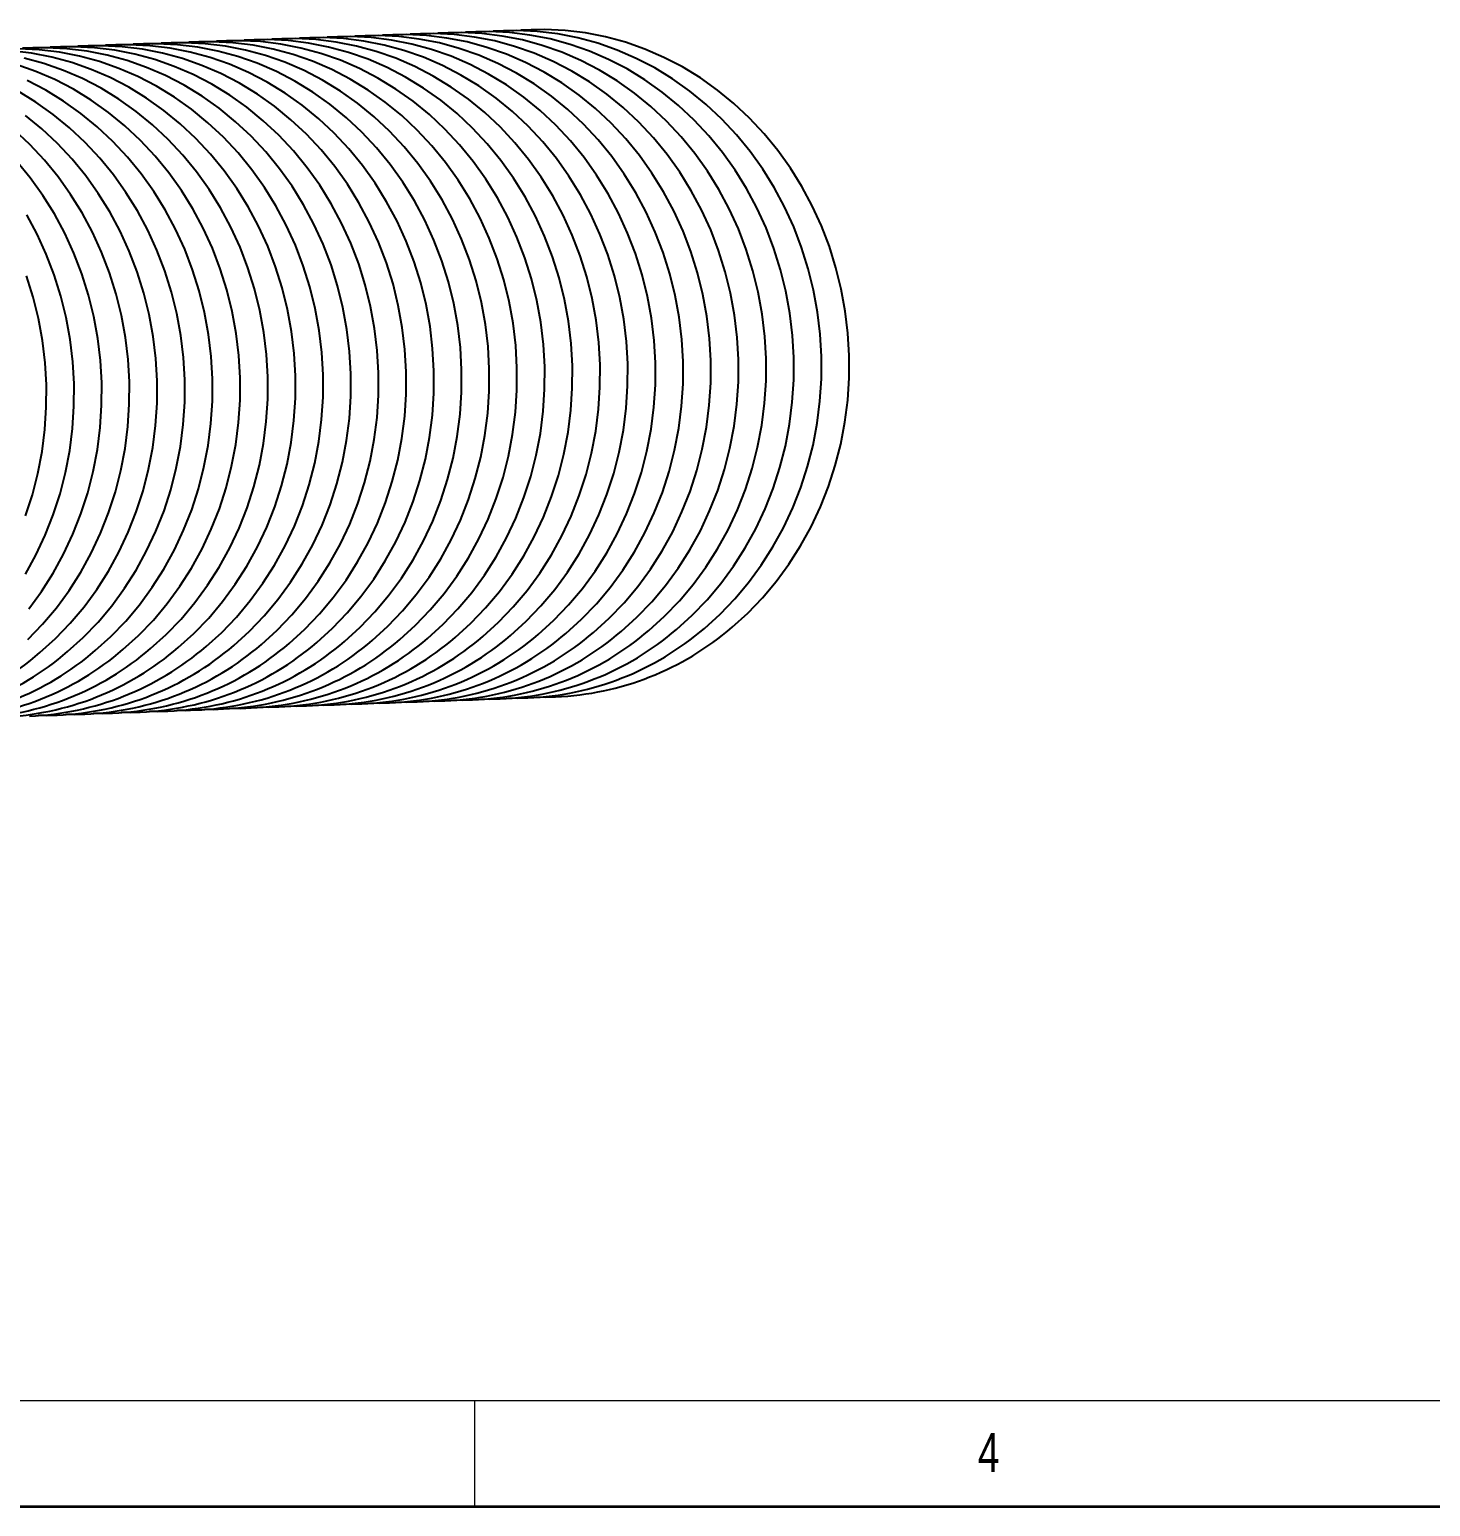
# Model space of a CAD drawing. Header units: millimetres. Extents: x 6 to 413, y 7 to 291.
# Drawn here: x 138.9 to 205.6, y 7.1 to 77.5 of the extents above; entities that cross this region are included whole.
import ezdxf

# ---------------------------------------------------------------- set-up
doc = ezdxf.new("R2010")
doc.units = ezdxf.units.MM
doc.styles.add('SLDTEXTSTYLE2', font='TXT', dxfattribs={"width": 0.75})

msp = doc.modelspace()

# ---------------------------------------------------------------- linework, layer by layer
at = {"color": 7, "linetype": 'Continuous', "lineweight": 25}
for p, q in [((161.4736, 77.4044), (160.9861, 77.3866)), ((162.7924, 77.4526), (162.3048, 77.4348)), ((143.0116, 76.7291), (142.5241, 76.7112)), ((144.3303, 76.7773), (143.8428, 76.7595)), ((145.6491, 76.8255), (145.1615, 76.8077)), ((146.9678, 76.8738), (146.4803, 76.8559)), ((148.2865, 76.922), (147.799, 76.9042)), ((149.6052, 76.9702), (149.1177, 76.9524)), ((150.9239, 77.0185), (150.4364, 77.0007)), ((152.2426, 77.0667), (151.7551, 77.0489)), ((153.5614, 77.115), (153.0738, 77.0971)), ((154.8801, 77.1632), (154.3925, 77.1454)), ((156.1988, 77.2114), (155.7113, 77.1936)), ((157.5175, 77.2597), (157.03, 77.2418)), ((158.8362, 77.3079), (158.3487, 77.2901)), ((160.1549, 77.3562), (159.6674, 77.3383)), ((139.0555, 76.5843), (138.568, 76.5665)), ((140.3742, 76.6326), (139.8867, 76.6147)), ((141.6929, 76.6808), (141.2054, 76.663)), ((146.324, 45.029), (145.9082, 45.0202)), ((146.324, 45.029), (146.8115, 45.0468)), ((147.6427, 45.0772), (147.2269, 45.0685)), ((147.6427, 45.0772), (148.1302, 45.095)), ((148.9614, 45.1254), (148.5456, 45.1167)), ((148.9614, 45.1254), (149.449, 45.1433)), ((150.2801, 45.1737), (149.8643, 45.1649)), ((150.2801, 45.1737), (150.7677, 45.1915)), ((151.5989, 45.2219), (151.183, 45.2132)), ((151.5989, 45.2219), (152.0864, 45.2397)), ((152.9176, 45.2701), (152.5017, 45.2614)), ((152.9176, 45.2701), (153.4051, 45.288)), ((154.2363, 45.3184), (153.8205, 45.3097)), ((154.2363, 45.3184), (154.7238, 45.3362)), ((155.555, 45.3666), (155.1392, 45.3579)), ((155.555, 45.3666), (156.0425, 45.3845)), ((156.8737, 45.4149), (156.4579, 45.4061)), ((156.8737, 45.4149), (157.3612, 45.4327)), ((158.1924, 45.4631), (157.7766, 45.4544)), ((158.1924, 45.4631), (158.68, 45.4809)), ((159.5112, 45.5113), (159.0953, 45.5026)), ((159.5112, 45.5113), (159.9987, 45.5292)), ((160.8299, 45.5596), (160.414, 45.5508)), ((160.8299, 45.5596), (161.3174, 45.5774)), ((162.1486, 45.6078), (161.7327, 45.5991)), ((162.1486, 45.6078), (162.6361, 45.6256)), ((163.4673, 45.6561), (163.0515, 45.6473)), ((163.4673, 45.6561), (163.9548, 45.6739)), ((139.7304, 44.7878), (139.3146, 44.779)), ((139.7304, 44.7878), (140.218, 44.8056)), ((141.0491, 44.836), (140.6333, 44.8273)), ((141.0491, 44.836), (141.5367, 44.8538)), ((142.3679, 44.8842), (141.952, 44.8755)), ((142.3679, 44.8842), (142.8554, 44.9021)), ((143.6866, 44.9325), (143.2707, 44.9237)), ((143.6866, 44.9325), (144.1741, 44.9503)), ((145.0053, 44.9807), (144.5895, 44.972)), ((145.0053, 44.9807), (145.4928, 44.9985))]:
    msp.add_line(p, q, dxfattribs=at)
at = {"color": 7, "linetype": 'Continuous', "lineweight": 18}
for p, q in [((221.2163, 12.1436), (11.2973, 12.1436)), ((160.0973, 12.1436), (160.0973, 7.1062))]:
    msp.add_line(p, q, dxfattribs=at)
at = {"color": 7, "linetype": 'Continuous', "lineweight": 35}
msp.add_line((6.2734, 7.1062), (413.064, 7.1062), dxfattribs=at)
at = {"color": 7, "linetype": 'Continuous', "lineweight": 25, "flags": 128}
for points in [[(171.0418, 48.9363), (171.7882, 49.6138), (172.4911, 50.3444), (173.1474, 51.125), (173.7541, 51.9519), (174.3086, 52.8216), (174.8084, 53.73), (175.2512, 54.6733), (175.6351, 55.6471), (175.9583, 56.6471), (176.2194, 57.6689), (176.4173, 58.7078), (176.551, 59.7593), (176.6199, 60.8186), (176.6239, 61.881), (176.5627, 62.9418), (176.4368, 63.9962), (176.2466, 65.0396), (175.993, 66.0672), (175.6772, 67.0744), (175.3006, 68.0569), (174.8648, 69.0101), (174.3717, 69.9298), (173.8237, 70.812), (173.2231, 71.6526), (172.5726, 72.448), (171.8752, 73.1945), (171.1339, 73.8889), (170.352, 74.528), (169.5331, 75.109), (168.6808, 75.6292), (167.7989, 76.0865), (166.8913, 76.4786), (165.9621, 76.8039), (165.0155, 77.061), (164.0557, 77.2486), (163.0869, 77.3659), (162.1135, 77.4125), (161.4736, 77.4044)], [(161.8895, 77.4131), (161.9711, 77.4184), (162.3048, 77.4348)], [(172.3605, 48.9845), (173.1069, 49.662), (173.8098, 50.3927), (174.4661, 51.1732), (175.0728, 52.0001), (175.6273, 52.8698), (176.1271, 53.7783), (176.5699, 54.7215), (176.9538, 55.6953), (177.277, 56.6954), (177.5381, 57.7171), (177.736, 58.7561), (177.8697, 59.8075), (177.9387, 60.8668), (177.9426, 61.9293), (177.8814, 62.9901), (177.7555, 64.0445), (177.5653, 65.0878), (177.3117, 66.1154), (176.9959, 67.1227), (176.6193, 68.1051), (176.1835, 69.0583), (175.6904, 69.9781), (175.1424, 70.8602), (174.5418, 71.7009), (173.8913, 72.4962), (173.1939, 73.2428), (172.4526, 73.9371), (171.6707, 74.5762), (170.8518, 75.1572), (169.9995, 75.6775), (169.1176, 76.1347), (168.21, 76.5269), (167.2809, 76.8522), (166.3342, 77.1092), (165.3744, 77.2968), (164.4056, 77.4142), (163.4322, 77.4607), (162.7924, 77.4526)], [(151.2611, 48.2127), (152.0075, 48.8902), (152.7104, 49.6208), (153.3666, 50.4014), (153.9734, 51.2283), (154.5279, 52.098), (155.0277, 53.0065), (155.4705, 53.9497), (155.8543, 54.9235), (156.1776, 55.9235), (156.4387, 56.9453), (156.6365, 57.9842), (156.7703, 59.0357), (156.8392, 60.095), (156.8431, 61.1575), (156.782, 62.2182), (156.6561, 63.2727), (156.4659, 64.316), (156.2123, 65.3436), (155.8965, 66.3509), (155.5199, 67.3333), (155.084, 68.2865), (154.591, 69.2062), (154.043, 70.0884), (153.4424, 70.929), (152.7919, 71.7244), (152.0945, 72.4709), (151.3531, 73.1653), (150.5713, 73.8044), (149.7524, 74.3854), (148.9001, 74.9057), (148.0181, 75.3629), (147.1106, 75.755), (146.1814, 76.0804), (145.2348, 76.3374), (144.275, 76.525), (143.3062, 76.6423), (142.3328, 76.6889), (141.6929, 76.6808)], [(142.1088, 76.6895), (142.1904, 76.6948), (142.5241, 76.7112)], [(152.5798, 48.2609), (153.3262, 48.9384), (154.0291, 49.6691), (154.6854, 50.4496), (155.2921, 51.2766), (155.8466, 52.1462), (156.3464, 53.0547), (156.7892, 53.998), (157.1731, 54.9718), (157.4963, 55.9718), (157.7574, 56.9935), (157.9553, 58.0325), (158.089, 59.0839), (158.1579, 60.1433), (158.1619, 61.2057), (158.1007, 62.2665), (157.9748, 63.3209), (157.7846, 64.3642), (157.531, 65.3918), (157.2152, 66.3991), (156.8386, 67.3815), (156.4028, 68.3347), (155.9097, 69.2545), (155.3617, 70.1366), (154.7611, 70.9773), (154.1106, 71.7726), (153.4132, 72.5192), (152.6719, 73.2135), (151.89, 73.8526), (151.0711, 74.4336), (150.2188, 74.9539), (149.3369, 75.4111), (148.4293, 75.8033), (147.5001, 76.1286), (146.5535, 76.3856), (145.5937, 76.5732), (144.6249, 76.6906), (143.6515, 76.7371), (143.0116, 76.7291)], [(143.4275, 76.7378), (143.5091, 76.7431), (143.8428, 76.7595)], [(153.8985, 48.3092), (154.6449, 48.9867), (155.3478, 49.7173), (156.0041, 50.4979), (156.6108, 51.3248), (157.1653, 52.1945), (157.6651, 53.1029), (158.1079, 54.0462), (158.4918, 55.02), (158.815, 56.02), (159.0761, 57.0418), (159.274, 58.0807), (159.4077, 59.1322), (159.4767, 60.1915), (159.4806, 61.2539), (159.4194, 62.3147), (159.2935, 63.3691), (159.1033, 64.4125), (158.8497, 65.4401), (158.5339, 66.4473), (158.1573, 67.4298), (157.7215, 68.383), (157.2284, 69.3027), (156.6804, 70.1849), (156.0798, 71.0255), (155.4293, 71.8209), (154.7319, 72.5674), (153.9906, 73.2618), (153.2087, 73.9009), (152.3898, 74.4819), (151.5375, 75.0021), (150.6556, 75.4594), (149.748, 75.8515), (148.8188, 76.1768), (147.8722, 76.4339), (146.9124, 76.6215), (145.9436, 76.7388), (144.9702, 76.7854), (144.3303, 76.7773)], [(144.7462, 76.786), (144.8278, 76.7913), (145.1615, 76.8077)], [(155.2172, 48.3574), (155.9636, 49.0349), (156.6665, 49.7656), (157.3228, 50.5461), (157.9295, 51.373), (158.484, 52.2427), (158.9838, 53.1512), (159.4266, 54.0944), (159.8105, 55.0682), (160.1337, 56.0683), (160.3948, 57.09), (160.5927, 58.129), (160.7264, 59.1804), (160.7954, 60.2397), (160.7993, 61.3022), (160.7381, 62.363), (160.6122, 63.4174), (160.422, 64.4607), (160.1685, 65.4883), (159.8526, 66.4956), (159.476, 67.478), (159.0402, 68.4312), (158.5472, 69.351), (157.9991, 70.2331), (157.3985, 71.0738), (156.7481, 71.8691), (156.0506, 72.6157), (155.3093, 73.31), (154.5274, 73.9491), (153.7085, 74.5301), (152.8562, 75.0504), (151.9743, 75.5076), (151.0667, 75.8998), (150.1376, 76.2251), (149.1909, 76.4821), (148.2311, 76.6697), (147.2623, 76.7871), (146.289, 76.8336), (145.6491, 76.8255)], [(146.0649, 76.8343), (146.1465, 76.8395), (146.4803, 76.8559)], [(156.5359, 48.4057), (157.2823, 49.0831), (157.9852, 49.8138), (158.6415, 50.5943), (159.2483, 51.4213), (159.8028, 52.2909), (160.3025, 53.1994), (160.7453, 54.1427), (161.1292, 55.1165), (161.4524, 56.1165), (161.7135, 57.1383), (161.9114, 58.1772), (162.0451, 59.2287), (162.1141, 60.288), (162.118, 61.3504), (162.0569, 62.4112), (161.9309, 63.4656), (161.7407, 64.509), (161.4872, 65.5365), (161.1714, 66.5438), (160.7947, 67.5262), (160.3589, 68.4795), (159.8659, 69.3992), (159.3178, 70.2814), (158.7172, 71.122), (158.0668, 71.9174), (157.3693, 72.6639), (156.628, 73.3583), (155.8461, 73.9974), (155.0272, 74.5783), (154.1749, 75.0986), (153.293, 75.5558), (152.3854, 75.948), (151.4563, 76.2733), (150.5097, 76.5304), (149.5498, 76.718), (148.581, 76.8353), (147.6077, 76.8818), (146.9678, 76.8738)], [(147.3836, 76.8825), (147.4652, 76.8878), (147.799, 76.9042)], [(157.8547, 48.4539), (158.601, 49.1314), (159.3039, 49.862), (159.9602, 50.6426), (160.567, 51.4695), (161.1215, 52.3392), (161.6212, 53.2477), (162.064, 54.1909), (162.4479, 55.1647), (162.7711, 56.1647), (163.0323, 57.1865), (163.2301, 58.2254), (163.3638, 59.2769), (163.4328, 60.3362), (163.4367, 61.3986), (163.3756, 62.4594), (163.2496, 63.5139), (163.0595, 64.5572), (162.8059, 65.5848), (162.4901, 66.592), (162.1134, 67.5745), (161.6776, 68.5277), (161.1846, 69.4474), (160.6366, 70.3296), (160.036, 71.1702), (159.3855, 71.9656), (158.688, 72.7121), (157.9467, 73.4065), (157.1649, 74.0456), (156.3459, 74.6266), (155.4936, 75.1469), (154.6117, 75.6041), (153.7042, 75.9962), (152.775, 76.3216), (151.8284, 76.5786), (150.8685, 76.7662), (149.8998, 76.8835), (148.9264, 76.9301), (148.2865, 76.922)], [(148.7023, 76.9307), (148.7839, 76.936), (149.1177, 76.9524)], [(159.1734, 48.5021), (159.9197, 49.1796), (160.6226, 49.9103), (161.2789, 50.6908), (161.8857, 51.5178), (162.4402, 52.3874), (162.94, 53.2959), (163.3828, 54.2391), (163.7666, 55.213), (164.0898, 56.213), (164.351, 57.2347), (164.5488, 58.2737), (164.6825, 59.3251), (164.7515, 60.3845), (164.7554, 61.4469), (164.6943, 62.5077), (164.5683, 63.5621), (164.3782, 64.6054), (164.1246, 65.633), (163.8088, 66.6403), (163.4321, 67.6227), (162.9963, 68.5759), (162.5033, 69.4957), (161.9553, 70.3778), (161.3547, 71.2185), (160.7042, 72.0138), (160.0067, 72.7604), (159.2654, 73.4547), (158.4836, 74.0938), (157.6647, 74.6748), (156.8123, 75.1951), (155.9304, 75.6523), (155.0229, 76.0445), (154.0937, 76.3698), (153.1471, 76.6268), (152.1873, 76.8144), (151.2185, 76.9318), (150.2451, 76.9783), (149.6052, 76.9702)], [(150.021, 76.979), (150.1026, 76.9843), (150.4364, 77.0007)], [(160.4921, 48.5504), (161.2385, 49.2279), (161.9414, 49.9585), (162.5977, 50.7391), (163.2044, 51.566), (163.7589, 52.4357), (164.2587, 53.3441), (164.7015, 54.2874), (165.0853, 55.2612), (165.4086, 56.2612), (165.6697, 57.283), (165.8675, 58.3219), (166.0013, 59.3734), (166.0702, 60.4327), (166.0742, 61.4951), (166.013, 62.5559), (165.8871, 63.6103), (165.6969, 64.6537), (165.4433, 65.6813), (165.1275, 66.6885), (164.7509, 67.671), (164.315, 68.6242), (163.822, 69.5439), (163.274, 70.4261), (162.6734, 71.2667), (162.0229, 72.0621), (161.3255, 72.8086), (160.5841, 73.503), (159.8023, 74.1421), (158.9834, 74.7231), (158.1311, 75.2433), (157.2491, 75.7006), (156.3416, 76.0927), (155.4124, 76.418), (154.4658, 76.6751), (153.506, 76.8627), (152.5372, 76.98), (151.5638, 77.0266), (150.9239, 77.0185)], [(151.3398, 77.0272), (151.4214, 77.0325), (151.7551, 77.0489)], [(161.8108, 48.5986), (162.5572, 49.2761), (163.2601, 50.0068), (163.9164, 50.7873), (164.5231, 51.6142), (165.0776, 52.4839), (165.5774, 53.3924), (166.0202, 54.3356), (166.4041, 55.3094), (166.7273, 56.3095), (166.9884, 57.3312), (167.1863, 58.3701), (167.32, 59.4216), (167.3889, 60.4809), (167.3929, 61.5434), (167.3317, 62.6042), (167.2058, 63.6586), (167.0156, 64.7019), (166.762, 65.7295), (166.4462, 66.7368), (166.0696, 67.7192), (165.6338, 68.6724), (165.1407, 69.5922), (164.5927, 70.4743), (163.9921, 71.315), (163.3416, 72.1103), (162.6442, 72.8568), (161.9029, 73.5512), (161.121, 74.1903), (160.3021, 74.7713), (159.4498, 75.2916), (158.5679, 75.7488), (157.6603, 76.141), (156.7311, 76.4663), (155.7845, 76.7233), (154.8247, 76.9109), (153.8559, 77.0283), (152.8825, 77.0748), (152.2426, 77.0667)], [(152.6585, 77.0755), (152.7401, 77.0807), (153.0738, 77.0971)], [(163.1295, 48.6468), (163.8759, 49.3243), (164.5788, 50.055), (165.2351, 50.8355), (165.8418, 51.6625), (166.3963, 52.5321), (166.8961, 53.4406), (167.3389, 54.3839), (167.7228, 55.3577), (168.046, 56.3577), (168.3071, 57.3794), (168.505, 58.4184), (168.6387, 59.4699), (168.7077, 60.5292), (168.7116, 61.5916), (168.6504, 62.6524), (168.5245, 63.7068), (168.3343, 64.7501), (168.0807, 65.7777), (167.7649, 66.785), (167.3883, 67.7674), (166.9525, 68.7207), (166.4594, 69.6404), (165.9114, 70.5226), (165.3108, 71.3632), (164.6603, 72.1586), (163.9629, 72.9051), (163.2216, 73.5995), (162.4397, 74.2386), (161.6208, 74.8195), (160.7685, 75.3398), (159.8866, 75.797), (158.979, 76.1892), (158.0498, 76.5145), (157.1032, 76.7715), (156.1434, 76.9592), (155.1746, 77.0765), (154.2012, 77.123), (153.5614, 77.115)], [(153.9772, 77.1237), (154.0588, 77.129), (154.3925, 77.1454)], [(164.4482, 48.6951), (165.1946, 49.3726), (165.8975, 50.1032), (166.5538, 50.8838), (167.1605, 51.7107), (167.715, 52.5804), (168.2148, 53.4889), (168.6576, 54.4321), (169.0415, 55.4059), (169.3647, 56.4059), (169.6258, 57.4277), (169.8237, 58.4666), (169.9574, 59.5181), (170.0264, 60.5774), (170.0303, 61.6398), (169.9691, 62.7006), (169.8432, 63.755), (169.653, 64.7984), (169.3995, 65.826), (169.0836, 66.8332), (168.707, 67.8157), (168.2712, 68.7689), (167.7782, 69.6886), (167.2301, 70.5708), (166.6295, 71.4114), (165.9791, 72.2068), (165.2816, 72.9533), (164.5403, 73.6477), (163.7584, 74.2868), (162.9395, 74.8678), (162.0872, 75.388), (161.2053, 75.8453), (160.2977, 76.2374), (159.3686, 76.5628), (158.4219, 76.8198), (157.4621, 77.0074), (156.4933, 77.1247), (155.52, 77.1713), (154.8801, 77.1632)], [(155.2959, 77.1719), (155.3775, 77.1772), (155.7113, 77.1936)], [(165.7669, 48.7433), (166.5133, 49.4208), (167.2162, 50.1515), (167.8725, 50.932), (168.4793, 51.759), (169.0338, 52.6286), (169.5335, 53.5371), (169.9763, 54.4803), (170.3602, 55.4542), (170.6834, 56.4542), (170.9445, 57.4759), (171.1424, 58.5149), (171.2761, 59.5663), (171.3451, 60.6257), (171.349, 61.6881), (171.2879, 62.7489), (171.1619, 63.8033), (170.9717, 64.8466), (170.7182, 65.8742), (170.4024, 66.8815), (170.0257, 67.8639), (169.5899, 68.8171), (169.0969, 69.7369), (168.5488, 70.619), (167.9482, 71.4597), (167.2978, 72.255), (166.6003, 73.0016), (165.859, 73.6959), (165.0771, 74.335), (164.2582, 74.916), (163.4059, 75.4363), (162.524, 75.8935), (161.6164, 76.2857), (160.6873, 76.611), (159.7407, 76.868), (158.7808, 77.0556), (157.8121, 77.173), (156.8387, 77.2195), (156.1988, 77.2114)], [(156.6146, 77.2202), (156.6962, 77.2255), (157.03, 77.2418)], [(167.0857, 48.7916), (167.832, 49.4691), (168.5349, 50.1997), (169.1912, 50.9802), (169.798, 51.8072), (170.3525, 52.6768), (170.8522, 53.5853), (171.295, 54.5286), (171.6789, 55.5024), (172.0021, 56.5024), (172.2633, 57.5242), (172.4611, 58.5631), (172.5948, 59.6146), (172.6638, 60.6739), (172.6677, 61.7363), (172.6066, 62.7971), (172.4806, 63.8515), (172.2905, 64.8949), (172.0369, 65.9225), (171.7211, 66.9297), (171.3444, 67.9122), (170.9086, 68.8654), (170.4156, 69.7851), (169.8676, 70.6673), (169.267, 71.5079), (168.6165, 72.3033), (167.919, 73.0498), (167.1777, 73.7442), (166.3959, 74.3833), (165.5769, 74.9643), (164.7246, 75.4845), (163.8427, 75.9418), (162.9352, 76.3339), (162.006, 76.6592), (161.0594, 76.9163), (160.0995, 77.1039), (159.1308, 77.2212), (158.1574, 77.2677), (157.5175, 77.2597)], [(157.9333, 77.2684), (158.0149, 77.2737), (158.3487, 77.2901)], [(168.4044, 48.8398), (169.1507, 49.5173), (169.8536, 50.2479), (170.5099, 51.0285), (171.1167, 51.8554), (171.6712, 52.7251), (172.171, 53.6336), (172.6138, 54.5768), (172.9976, 55.5506), (173.3209, 56.5506), (173.582, 57.5724), (173.7798, 58.6113), (173.9135, 59.6628), (173.9825, 60.7221), (173.9864, 61.7846), (173.9253, 62.8453), (173.7993, 63.8998), (173.6092, 64.9431), (173.3556, 65.9707), (173.0398, 66.978), (172.6631, 67.9604), (172.2273, 68.9136), (171.7343, 69.8334), (171.1863, 70.7155), (170.5857, 71.5561), (169.9352, 72.3515), (169.2377, 73.098), (168.4964, 73.7924), (167.7146, 74.4315), (166.8957, 75.0125), (166.0433, 75.5328), (165.1614, 75.99), (164.2539, 76.3821), (163.3247, 76.7075), (162.3781, 76.9645), (161.4183, 77.1521), (160.4495, 77.2694), (159.4761, 77.316), (158.8362, 77.3079)], [(159.252, 77.3166), (159.3336, 77.3219), (159.6674, 77.3383)], [(169.7231, 48.888), (170.4695, 49.5655), (171.1724, 50.2962), (171.8287, 51.0767), (172.4354, 51.9037), (172.9899, 52.7733), (173.4897, 53.6818), (173.9325, 54.6251), (174.3163, 55.5989), (174.6396, 56.5989), (174.9007, 57.6206), (175.0985, 58.6596), (175.2323, 59.7111), (175.3012, 60.7704), (175.3052, 61.8328), (175.244, 62.8936), (175.1181, 63.948), (174.9279, 64.9913), (174.6743, 66.0189), (174.3585, 67.0262), (173.9819, 68.0086), (173.546, 68.9618), (173.053, 69.8816), (172.505, 70.7637), (171.9044, 71.6044), (171.2539, 72.3997), (170.5565, 73.1463), (169.8152, 73.8406), (169.0333, 74.4797), (168.2144, 75.0607), (167.3621, 75.581), (166.4801, 76.0382), (165.5726, 76.4304), (164.6434, 76.7557), (163.6968, 77.0127), (162.737, 77.2003), (161.7682, 77.3177), (160.7948, 77.3642), (160.1549, 77.3562)], [(160.5708, 77.3649), (160.6524, 77.3702), (160.9861, 77.3866)], [(145.9862, 48.0197), (146.7326, 48.6972), (147.4355, 49.4279), (148.0918, 50.2084), (148.6985, 51.0354), (149.253, 51.905), (149.7528, 52.8135), (150.1956, 53.7568), (150.5795, 54.7306), (150.9027, 55.7306), (151.1638, 56.7523), (151.3617, 57.7913), (151.4954, 58.8428), (151.5644, 59.9021), (151.5683, 60.9645), (151.5071, 62.0253), (151.3812, 63.0797), (151.191, 64.123), (150.9375, 65.1506), (150.6216, 66.1579), (150.245, 67.1403), (149.8092, 68.0936), (149.3162, 69.0133), (148.7681, 69.8955), (148.1675, 70.7361), (147.5171, 71.5315), (146.8196, 72.278), (146.0783, 72.9723), (145.2964, 73.6115), (144.4775, 74.1924), (143.6252, 74.7127), (142.7433, 75.1699), (141.8357, 75.5621), (140.9066, 75.8874), (139.9599, 76.1444), (139.0001, 76.3321), (138.0313, 76.4494)], [(147.3049, 48.068), (148.0513, 48.7455), (148.7542, 49.4761), (149.4105, 50.2567), (150.0173, 51.0836), (150.5718, 51.9533), (151.0715, 52.8617), (151.5143, 53.805), (151.8982, 54.7788), (152.2214, 55.7788), (152.4825, 56.8006), (152.6804, 57.8395), (152.8141, 58.891), (152.8831, 59.9503), (152.887, 61.0127), (152.8259, 62.0735), (152.6999, 63.1279), (152.5097, 64.1713), (152.2562, 65.1989), (151.9404, 66.2061), (151.5637, 67.1886), (151.1279, 68.1418), (150.6349, 69.0615), (150.0868, 69.9437), (149.4862, 70.7843), (148.8358, 71.5797), (148.1383, 72.3262), (147.397, 73.0206), (146.6151, 73.6597), (145.7962, 74.2407), (144.9439, 74.7609), (144.062, 75.2182), (143.1544, 75.6103), (142.2253, 75.9356), (141.2787, 76.1927), (140.3188, 76.3803), (139.35, 76.4976), (138.3767, 76.5442)], [(144.6675, 47.9715), (145.4139, 48.649), (146.1168, 49.3796), (146.7731, 50.1602), (147.3798, 50.9871), (147.9343, 51.8568), (148.4341, 52.7653), (148.8769, 53.7085), (149.2608, 54.6823), (149.584, 55.6824), (149.8451, 56.7041), (150.043, 57.743), (150.1767, 58.7945), (150.2457, 59.8538), (150.2496, 60.9163), (150.1884, 61.977), (150.0625, 63.0315), (149.8723, 64.0748), (149.6187, 65.1024), (149.3029, 66.1097), (148.9263, 67.0921), (148.4905, 68.0453), (147.9974, 68.9651), (147.4494, 69.8472), (146.8488, 70.6879), (146.1983, 71.4832), (145.5009, 72.2297), (144.7596, 72.9241), (143.9777, 73.5632), (143.1588, 74.1442), (142.3065, 74.6645), (141.4246, 75.1217), (140.517, 75.5138), (139.5878, 75.8392), (138.6412, 76.0962)], [(148.6237, 48.1162), (149.37, 48.7937), (150.0729, 49.5244), (150.7292, 50.3049), (151.336, 51.1318), (151.8905, 52.0015), (152.3902, 52.91), (152.833, 53.8532), (153.2169, 54.8271), (153.5401, 55.8271), (153.8013, 56.8488), (153.9991, 57.8878), (154.1328, 58.9392), (154.2018, 59.9985), (154.2057, 61.061), (154.1446, 62.1218), (154.0186, 63.1762), (153.8284, 64.2195), (153.5749, 65.2471), (153.2591, 66.2544), (152.8824, 67.2368), (152.4466, 68.19), (151.9536, 69.1098), (151.4056, 69.9919), (150.805, 70.8326), (150.1545, 71.6279), (149.457, 72.3745), (148.7157, 73.0688), (147.9339, 73.7079), (147.1149, 74.2889), (146.2626, 74.8092), (145.3807, 75.2664), (144.4732, 75.6586), (143.544, 75.9839), (142.5974, 76.2409), (141.6375, 76.4285), (140.6688, 76.5459), (139.6954, 76.5924), (139.0555, 76.5843)], [(139.4713, 76.5931), (139.5529, 76.5984), (139.8867, 76.6147)], [(149.9424, 48.1645), (150.6887, 48.842), (151.3916, 49.5726), (152.0479, 50.3531), (152.6547, 51.1801), (153.2092, 52.0497), (153.7089, 52.9582), (154.1518, 53.9015), (154.5356, 54.8753), (154.8588, 55.8753), (155.12, 56.8971), (155.3178, 57.936), (155.4515, 58.9875), (155.5205, 60.0468), (155.5244, 61.1092), (155.4633, 62.17), (155.3373, 63.2244), (155.1472, 64.2678), (154.8936, 65.2954), (154.5778, 66.3026), (154.2011, 67.2851), (153.7653, 68.2383), (153.2723, 69.158), (152.7243, 70.0402), (152.1237, 70.8808), (151.4732, 71.6762), (150.7757, 72.4227), (150.0344, 73.1171), (149.2526, 73.7562), (148.4337, 74.3372), (147.5813, 74.8574), (146.6994, 75.3147), (145.7919, 75.7068), (144.8627, 76.0321), (143.9161, 76.2892), (142.9562, 76.4768), (141.9875, 76.5941), (141.0141, 76.6406), (140.3742, 76.6326)], [(140.79, 76.6413), (140.8716, 76.6466), (141.2054, 76.663)], [(143.3488, 47.9233), (144.0952, 48.6008), (144.7981, 49.3314), (145.4544, 50.112), (146.0611, 50.9389), (146.6156, 51.8086), (147.1154, 52.717), (147.5582, 53.6603), (147.9421, 54.6341), (148.2653, 55.6341), (148.5264, 56.6559), (148.7243, 57.6948), (148.858, 58.7463), (148.9269, 59.8056), (148.9309, 60.868), (148.8697, 61.9288), (148.7438, 62.9832), (148.5536, 64.0266), (148.3, 65.0542), (147.9842, 66.0614), (147.6076, 67.0439), (147.1718, 67.9971), (146.6787, 68.9168), (146.1307, 69.799), (145.5301, 70.6396), (144.8796, 71.435), (144.1822, 72.1815), (143.4409, 72.8759), (142.659, 73.515), (141.8401, 74.096), (140.9878, 74.6162), (140.1059, 75.0735), (139.1983, 75.4656), (138.2691, 75.7909)], [(142.0301, 47.875), (142.7765, 48.5525), (143.4794, 49.2832), (144.1356, 50.0637), (144.7424, 50.8907), (145.2969, 51.7603), (145.7967, 52.6688), (146.2395, 53.612), (146.6233, 54.5859), (146.9466, 55.5859), (147.2077, 56.6076), (147.4055, 57.6466), (147.5393, 58.698), (147.6082, 59.7574), (147.6121, 60.8198), (147.551, 61.8806), (147.4251, 62.935), (147.2349, 63.9783), (146.9813, 65.0059), (146.6655, 66.0132), (146.2888, 66.9956), (145.853, 67.9488), (145.36, 68.8686), (144.812, 69.7507), (144.2114, 70.5914), (143.5609, 71.3867), (142.8635, 72.1333), (142.1221, 72.8276), (141.3403, 73.4667), (140.5214, 74.0477), (139.6691, 74.568), (138.7871, 75.0252)], [(140.7114, 47.8268), (141.4577, 48.5043), (142.1606, 49.2349), (142.8169, 50.0155), (143.4237, 50.8424), (143.9782, 51.7121), (144.4779, 52.6206), (144.9208, 53.5638), (145.3046, 54.5376), (145.6278, 55.5376), (145.889, 56.5594), (146.0868, 57.5983), (146.2205, 58.6498), (146.2895, 59.7091), (146.2934, 60.7715), (146.2323, 61.8323), (146.1063, 62.8868), (145.9162, 63.9301), (145.6626, 64.9577), (145.3468, 65.9649), (144.9701, 66.9474), (144.5343, 67.9006), (144.0413, 68.8203), (143.4933, 69.7025), (142.8927, 70.5431), (142.2422, 71.3385), (141.5447, 72.085), (140.8034, 72.7794), (140.0216, 73.4185), (139.2027, 73.9995), (138.3503, 74.5197)], [(139.3927, 47.7786), (140.139, 48.456), (140.8419, 49.1867), (141.4982, 49.9672), (142.105, 50.7942), (142.6595, 51.6638), (143.1592, 52.5723), (143.602, 53.5156), (143.9859, 54.4894), (144.3091, 55.4894), (144.5703, 56.5112), (144.7681, 57.5501), (144.9018, 58.6016), (144.9708, 59.6609), (144.9747, 60.7233), (144.9136, 61.7841), (144.7876, 62.8385), (144.5974, 63.8818), (144.3439, 64.9094), (144.0281, 65.9167), (143.6514, 66.8991), (143.2156, 67.8524), (142.7226, 68.7721), (142.1746, 69.6543), (141.574, 70.4949), (140.9235, 71.2903), (140.226, 72.0368), (139.4847, 72.7312), (138.7029, 73.3703)], [(138.8203, 48.4078), (139.5232, 49.1385), (140.1795, 49.919), (140.7863, 50.7459), (141.3407, 51.6156), (141.8405, 52.5241), (142.2833, 53.4673), (142.6672, 54.4411), (142.9904, 55.4412), (143.2515, 56.4629), (143.4494, 57.5019), (143.5831, 58.5533), (143.6521, 59.6126), (143.656, 60.6751), (143.5949, 61.7359), (143.4689, 62.7903), (143.2787, 63.8336), (143.0252, 64.8612), (142.7094, 65.8685), (142.3327, 66.8509), (141.8969, 67.8041), (141.4039, 68.7239), (140.8558, 69.606), (140.2552, 70.4467), (139.6048, 71.242), (138.9073, 71.9885), (138.166, 72.6829)], [(138.8608, 49.8708), (139.4675, 50.6977), (140.022, 51.5674), (140.5218, 52.4758), (140.9646, 53.4191), (141.3485, 54.3929), (141.6717, 55.3929), (141.9328, 56.4147), (142.1307, 57.4536), (142.2644, 58.5051), (142.3334, 59.5644), (142.3373, 60.6268), (142.2761, 61.6876), (142.1502, 62.742), (141.96, 63.7854), (141.7065, 64.813), (141.3906, 65.8202), (141.014, 66.8027), (140.5782, 67.7559), (140.0852, 68.6756), (139.5371, 69.5578), (138.9365, 70.3984), (138.286, 71.1938)], [(138.7033, 51.5191), (139.2031, 52.4276), (139.6459, 53.3709), (140.0298, 54.3447), (140.353, 55.3447), (140.6141, 56.3664), (140.812, 57.4054), (140.9457, 58.4568), (141.0147, 59.5162), (141.0186, 60.5786), (140.9574, 61.6394), (140.8315, 62.6938), (140.6413, 63.7371), (140.3877, 64.7647), (140.0719, 65.772), (139.6953, 66.7544), (139.2595, 67.7076), (138.7664, 68.6274)], [(138.7111, 54.2964), (139.0343, 55.2964), (139.2954, 56.3182), (139.4933, 57.3571), (139.627, 58.4086), (139.6959, 59.4679), (139.6999, 60.5303), (139.6387, 61.5911), (139.5128, 62.6456), (139.3226, 63.6889), (139.069, 64.7165), (138.7532, 65.7238)]]:
    msp.add_lwpolyline(points, dxfattribs=at)
at = {"color": 7, "linetype": 'Continuous', "lineweight": 25}
for centre in [(151.5241, 58.9937), (152.8428, 59.042), (154.1615, 59.0902), (155.4802, 59.1385), (156.799, 59.1867), (158.1177, 59.2349), (159.4364, 59.2832), (160.7551, 59.3314), (162.0738, 59.3797), (163.3925, 59.4279), (133.0621, 58.3184), (134.3808, 58.3666), (135.6995, 58.4149), (137.0182, 58.4631), (138.337, 58.5114), (139.6557, 58.5596), (140.9744, 58.6078), (142.2931, 58.6561), (143.6118, 58.7043), (144.9305, 58.7525), (146.2492, 58.8008), (147.568, 58.849), (148.8867, 58.8973), (150.2054, 58.9455), (130.4247, 58.2219), (131.7434, 58.2702)]:
    msp.add_arc(centre, 13.7655, 272.34103, 310.653495, dxfattribs=at)

# ---------------------------------------------------------------- texts
at = {"color": 7, "linetype": 'Continuous', "lineweight": 0, "insert": (184.0691, 10.6063), "char_height": 1.8521, "attachment_point": 1, "style": 'SLDTEXTSTYLE2'}
msp.add_mtext('4', dxfattribs=at)

doc.saveas('drawing.dxf')
